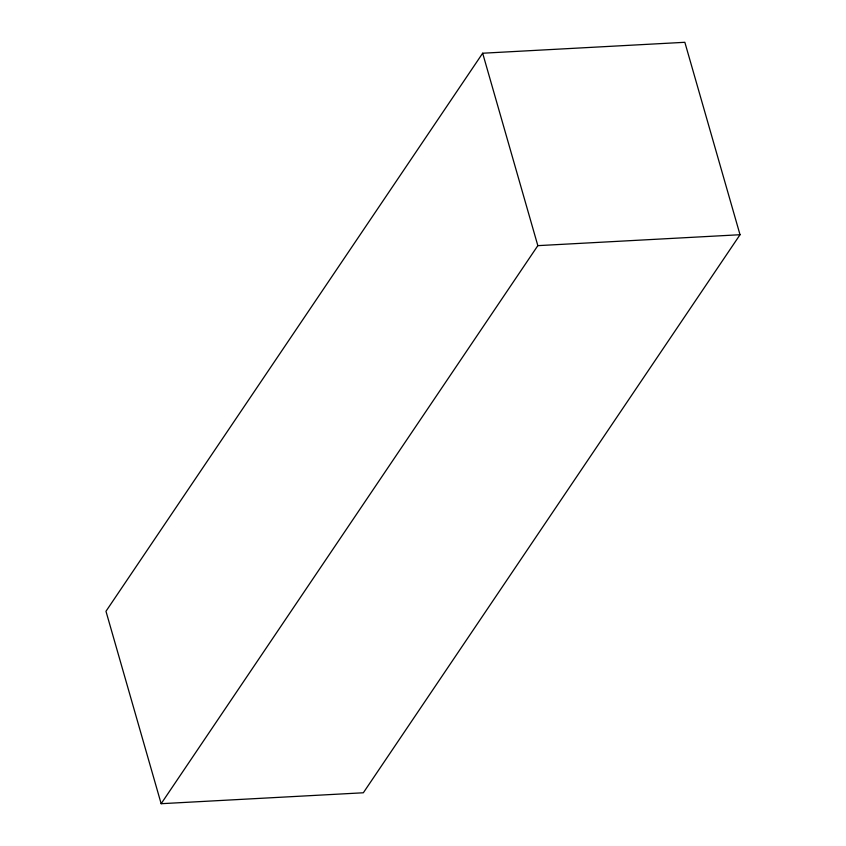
<?xml version="1.0" encoding="UTF-8"?>
<svg xmlns="http://www.w3.org/2000/svg" width="846" height="846" viewBox="0 0 846 846"><rect width="100%" height="100%" fill="white"/><g stroke="black" fill="none" stroke-linecap="round" stroke-linejoin="round"><path stroke-width="1.27" d="M482.664 53.224L105.972 611.277L161.152 803.7L363.336 792.776L740.028 234.723L684.848 42.3L482.664 53.224L537.834 245.647L161.152 803.7M537.834 245.647L740.028 234.723"/></g></svg>
